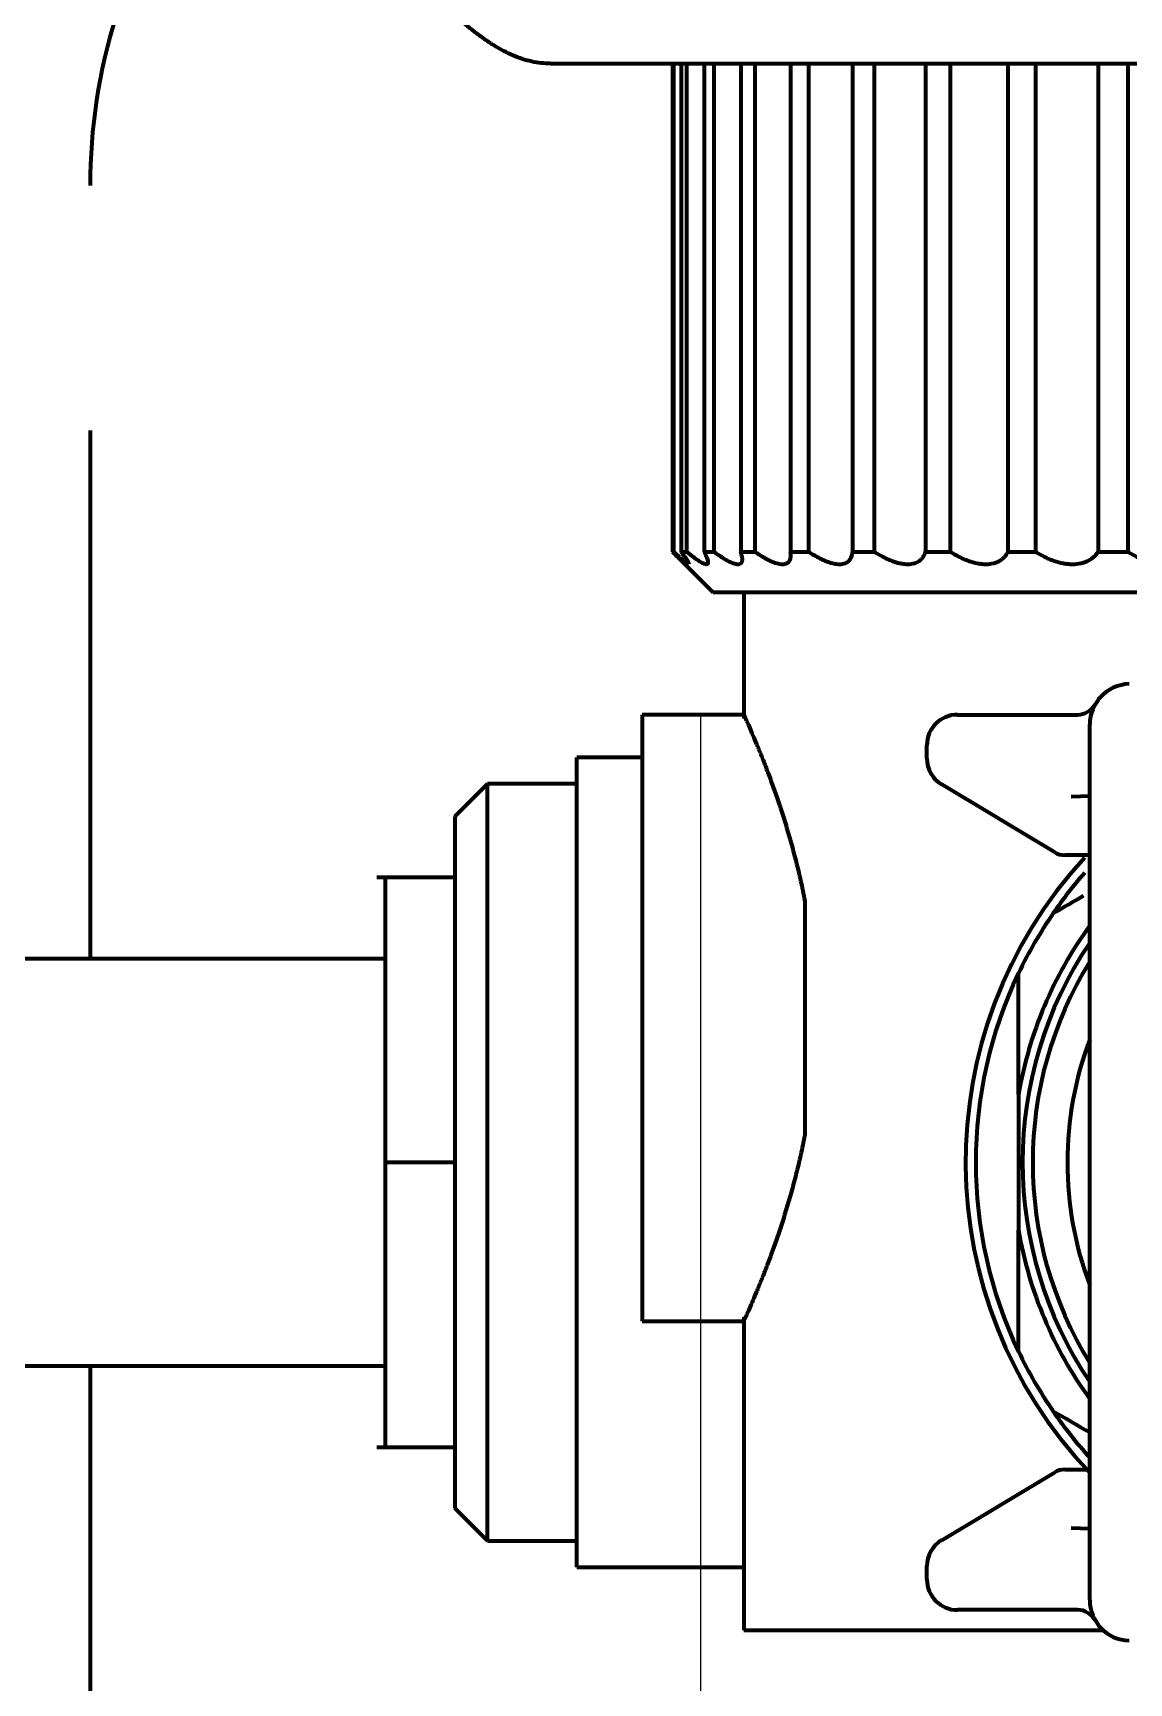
# Model space of a CAD drawing. Header units: inches. Extents: x -2983 to 7024, y 422 to 5529.
# Drawn here: x 4398.72 to 4425.65, y 2181.1 to 2221.64 of the extents above; entities that cross this region are included whole.
import ezdxf

# ---------------------------------------------------------------- set-up
doc = ezdxf.new("R2010")
doc.units = ezdxf.units.IN

# ---------------------------------------------------------------- blocks, each defined once
blk = doc.blocks.new('A$C0B5A562A')
at = {"color": 6}
blk.add_line((0, 50), (0, -50), dxfattribs=at)

msp = doc.modelspace()

# ---------------------------------------------------------------- linework, layer by layer
at = {"linetype": 'Continuous', "lineweight": 70}
for p, q in [((4411.435, 2220.892), (4490.035, 2220.892)), ((4414.436, 2220.892), (4414.436, 2208.892)), ((4414.464, 2208.892), (4414.464, 2220.892)), ((4414.646, 2220.892), (4414.646, 2208.892)), ((4414.786, 2208.892), (4414.786, 2220.892)), ((4415.208, 2220.892), (4415.208, 2208.892)), ((4415.456, 2208.892), (4415.456, 2220.892)), ((4416.109, 2220.892), (4416.109, 2208.892)), ((4416.462, 2208.892), (4416.462, 2220.892)), ((4417.333, 2220.892), (4417.333, 2208.892)), ((4417.783, 2208.892), (4417.783, 2220.892)), ((4418.856, 2220.892), (4418.856, 2208.892)), ((4419.395, 2208.892), (4419.395, 2220.892)), ((4420.649, 2220.892), (4420.649, 2208.892)), ((4421.265, 2208.892), (4421.265, 2220.892)), ((4422.675, 2220.892), (4422.675, 2208.892)), ((4423.357, 2208.892), (4423.357, 2220.892)), ((4424.896, 2220.892), (4424.896, 2208.892)), ((4425.631, 2208.892), (4425.631, 2220.892)), ((4400.125, 2211.892), (4400.125, 2211.892)), ((4400.125, 2211.874), (4400.125, 2198.891)), ((4414.436, 2208.892), (4414.464, 2208.892)), ((4414.578, 2208.749), (4415.435, 2207.892)), ((4414.646, 2208.892), (4414.786, 2208.892)), ((4415.208, 2208.892), (4415.456, 2208.892)), ((4416.109, 2208.892), (4416.462, 2208.892)), ((4417.333, 2208.892), (4417.783, 2208.892)), ((4418.856, 2208.892), (4419.395, 2208.892)), ((4420.649, 2208.892), (4421.265, 2208.892)), ((4422.675, 2208.892), (4423.357, 2208.892)), ((4424.896, 2208.892), (4425.631, 2208.892)), ((4426.638, 2207.892), (4415.435, 2207.892)), ((4416.185, 2207.892), (4416.185, 2204.796)), ((4413.685, 2204.892), (4413.685, 2197.442)), ((4416.228, 2204.892), (4413.685, 2204.892)), ((4421.435, 2204.892), (4424.383, 2204.892)), ((4424.685, 2203.648), (4424.685, 2204.647)), ((4420.685, 2203.817), (4420.685, 2204.142)), ((4412.085, 2193.892), (4412.085, 2203.842)), ((4413.685, 2203.842), (4412.085, 2203.842)), ((4424.685, 2184.136), (4424.685, 2203.648)), ((4409.885, 2203.192), (4409.085, 2202.392)), ((4412.085, 2203.192), (4409.885, 2203.192)), ((4409.885, 2184.592), (4409.885, 2203.192)), ((4423.816, 2201.513), (4421.049, 2203.174)), ((4424.685, 2202.892), (4424.228, 2202.876)), ((4409.085, 2202.392), (4409.085, 2185.392)), ((4424.537, 2201.442), (4424.073, 2201.442)), ((4424.685, 2201.442), (4424.537, 2201.442)), ((4409.085, 2200.892), (4407.172, 2200.892)), ((4417.685, 2200.315), (4417.685, 2194.569)), ((4407.385, 2198.892), (4345.885, 2198.892)), ((4413.685, 2197.442), (4413.685, 2189.992)), ((4422.935, 2195.557), (4422.935, 2192.227)), ((4407.385, 2193.892), (4409.085, 2193.892)), ((4412.085, 2183.942), (4412.085, 2193.892)), ((4413.685, 2189.992), (4416.228, 2189.992)), ((4416.185, 2190.088), (4416.185, 2182.392)), ((4345.885, 2188.892), (4407.385, 2188.892)), ((4400.125, 2188.891), (4400.125, 2162.892)), ((4407.172, 2186.892), (4409.085, 2186.892)), ((4421.049, 2184.611), (4423.816, 2186.271)), ((4424.073, 2186.342), (4424.537, 2186.342)), ((4424.537, 2186.342), (4424.685, 2186.342)), ((4409.085, 2185.392), (4409.885, 2184.592)), ((4424.228, 2184.908), (4424.685, 2184.892)), ((4409.885, 2184.592), (4412.085, 2184.592)), ((4412.085, 2183.942), (4416.185, 2183.942)), ((4420.685, 2183.642), (4420.685, 2183.967)), ((4424.685, 2183.137), (4424.685, 2184.136)), ((4424.383, 2182.892), (4421.435, 2182.892)), ((4416.185, 2182.392), (4425.018, 2182.392))]:
    msp.add_line(p, q, dxfattribs=at)
for centre, radius, start, end in [((4414.125, 2217.892), 14, 162.7341, 180), ((4425.685, 2204.647), 1, 92, 180), ((4424.383, 2205.392), 0.5, 270, 330.2179), ((4421.435, 2204.142), 0.75, 90, 180), ((4421.435, 2203.817), 0.75, 180, 239.0362), ((4432.685, 2193.892), 11.05, 137.3681, 223.6106), ((4424.073, 2201.942), 0.5, 239.0362, 270), ((4432.685, 2193.892), 10.8, 138.8232, 145.4744), ((4432.685, 2193.892), 10.8, 145.4744, 154.5256), ((4432.685, 2193.892), 9.891, 143.9795, 170.3074), ((4432.685, 2193.892), 9.65, 145.9969, 213.9975), ((4432.685, 2193.892), 9.4, 148.3256, 211.6687), ((4432.685, 2193.892), 10.8, 154.5256, 205.4744), ((4432.685, 2193.892), 8.55, 159.3338, 200.6606), ((4432.685, 2193.892), 9.891, 189.6926, 216.0205), ((4432.685, 2193.892), 10.8, 205.4744, 214.5256), ((4432.685, 2193.892), 10.8, 214.5256, 222.2062), ((4424.073, 2185.842), 0.5, 90, 120.9638), ((4421.435, 2183.967), 0.75, 120.9638, 180), ((4421.435, 2183.642), 0.75, 180, 270), ((4425.685, 2183.137), 1, 180, 268), ((4424.383, 2182.392), 0.5, 29.7821, 90)]:
    msp.add_arc(centre, radius, start, end, dxfattribs=at)
for points in [[(4411.435, 2220.892), (4411.359, 2220.892), (4411.207, 2220.9), (4410.978, 2220.938), (4410.75, 2221), (4410.521, 2221.086), (4410.292, 2221.195), (4410.063, 2221.325), (4409.835, 2221.475), (4409.606, 2221.642), (4409.377, 2221.826), (4409.149, 2222.022), (4408.92, 2222.23), (4408.692, 2222.446), (4408.463, 2222.668), (4408.311, 2222.817), (4408.235, 2222.892)], [(4407.385, 2193.892), (4407.385, 2194.808), (4407.385, 2196.641), (4407.385, 2198.971), (4407.385, 2200.528), (4407.385, 2200.892), (4407.385, 2200.892)], [(4423.787, 2200.013), (4424.035, 2200.157), (4424.284, 2200.301), (4424.535, 2200.445)], [(4407.385, 2186.892), (4407.385, 2186.892), (4407.385, 2187.257), (4407.385, 2188.813), (4407.385, 2191.144), (4407.385, 2192.976), (4407.385, 2193.892)], [(4424.676, 2187.257), (4424.379, 2187.429), (4424.082, 2187.6), (4423.787, 2187.771)]]:
    msp.add_open_spline(points, degree=3, dxfattribs=at)
for points, knots in [([(4414.582, 2208.745), (4414.573, 2208.753), (4414.564, 2208.762), (4414.519, 2208.808), (4414.479, 2208.848), (4414.436, 2208.892)], [0, 0, 0, 0, 0.201198, 0.201198, 1, 1, 1, 1]), ([(4414.464, 2208.892), (4414.511, 2208.848), (4414.555, 2208.808), (4414.616, 2208.754), (4414.635, 2208.737), (4414.663, 2208.713), (4414.672, 2208.705), (4414.689, 2208.69), (4414.698, 2208.683), (4414.738, 2208.649), (4414.765, 2208.629), (4414.798, 2208.607), (4414.807, 2208.601), (4414.815, 2208.597), (4414.816, 2208.597), (4414.817, 2208.597)], [0, 0, 0, 0, 0.281621, 0.281621, 0.422431, 0.422431, 0.492836, 0.492836, 0.563241, 0.563241, 0.844862, 0.844862, 0.985673, 0.985673, 1, 1, 1, 1]), ([(4414.841, 2208.601), (4414.841, 2208.604), (4414.84, 2208.609), (4414.837, 2208.617), (4414.836, 2208.621), (4414.832, 2208.63), (4414.825, 2208.645), (4414.814, 2208.662), (4414.797, 2208.689), (4414.787, 2208.704), (4414.765, 2208.736), (4414.753, 2208.753), (4414.712, 2208.808), (4414.681, 2208.848), (4414.646, 2208.892)], [0, 0, 0, 0, 0.10401, 0.10401, 0.178675, 0.178675, 0.253341, 0.402673, 0.402673, 0.552005, 0.552005, 0.701337, 0.701337, 1, 1, 1, 1]), ([(4414.786, 2208.892), (4414.84, 2208.848), (4414.891, 2208.808), (4414.964, 2208.754), (4414.988, 2208.737), (4415.022, 2208.713), (4415.033, 2208.705), (4415.056, 2208.69), (4415.066, 2208.683), (4415.119, 2208.649), (4415.156, 2208.629), (4415.204, 2208.607), (4415.219, 2208.601), (4415.239, 2208.596), (4415.245, 2208.594), (4415.257, 2208.593), (4415.262, 2208.592), (4415.287, 2208.592), (4415.301, 2208.599), (4415.309, 2208.617), (4415.31, 2208.621), (4415.312, 2208.63), (4415.313, 2208.645), (4415.311, 2208.662), (4415.305, 2208.689), (4415.3, 2208.704), (4415.288, 2208.736), (4415.281, 2208.753), (4415.255, 2208.808), (4415.234, 2208.848), (4415.208, 2208.892)], [0, 0, 0, 0, 0.125, 0.125, 0.1875, 0.1875, 0.21875, 0.21875, 0.25, 0.25, 0.375, 0.375, 0.4375, 0.4375, 0.46875, 0.46875, 0.5, 0.5, 0.625, 0.625, 0.65625, 0.65625, 0.6875, 0.75, 0.75, 0.8125, 0.8125, 0.875, 0.875, 1, 1, 1, 1]), ([(4415.456, 2208.892), (4415.516, 2208.848), (4415.574, 2208.808), (4415.658, 2208.754), (4415.685, 2208.737), (4415.725, 2208.713), (4415.739, 2208.705), (4415.765, 2208.69), (4415.778, 2208.683), (4415.841, 2208.649), (4415.888, 2208.629), (4415.951, 2208.607), (4415.971, 2208.601), (4415.999, 2208.596), (4416.008, 2208.594), (4416.025, 2208.593), (4416.033, 2208.592), (4416.072, 2208.592), (4416.096, 2208.599), (4416.119, 2208.617), (4416.123, 2208.621), (4416.13, 2208.63), (4416.14, 2208.645), (4416.146, 2208.662), (4416.15, 2208.689), (4416.151, 2208.704), (4416.15, 2208.736), (4416.148, 2208.753), (4416.138, 2208.808), (4416.126, 2208.848), (4416.109, 2208.892)], [0, 0, 0, 0, 0.125, 0.125, 0.1875, 0.1875, 0.21875, 0.21875, 0.25, 0.25, 0.375, 0.375, 0.4375, 0.4375, 0.46875, 0.46875, 0.5, 0.5, 0.625, 0.625, 0.65625, 0.65625, 0.6875, 0.75, 0.75, 0.8125, 0.8125, 0.875, 0.875, 1, 1, 1, 1]), ([(4416.462, 2208.892), (4416.526, 2208.848), (4416.589, 2208.808), (4416.682, 2208.754), (4416.713, 2208.737), (4416.759, 2208.713), (4416.774, 2208.705), (4416.804, 2208.69), (4416.819, 2208.683), (4416.892, 2208.649), (4416.947, 2208.629), (4417.024, 2208.607), (4417.049, 2208.601), (4417.084, 2208.596), (4417.096, 2208.594), (4417.118, 2208.593), (4417.128, 2208.592), (4417.18, 2208.592), (4417.215, 2208.599), (4417.251, 2208.617), (4417.258, 2208.621), (4417.271, 2208.63), (4417.288, 2208.645), (4417.302, 2208.662), (4417.318, 2208.689), (4417.324, 2208.704), (4417.334, 2208.736), (4417.337, 2208.753), (4417.342, 2208.808), (4417.34, 2208.848), (4417.333, 2208.892)], [0, 0, 0, 0, 0.125, 0.125, 0.1875, 0.1875, 0.21875, 0.21875, 0.25, 0.25, 0.375, 0.375, 0.4375, 0.4375, 0.46875, 0.46875, 0.5, 0.5, 0.625, 0.625, 0.65625, 0.65625, 0.6875, 0.75, 0.75, 0.8125, 0.8125, 0.875, 0.875, 1, 1, 1, 1]), ([(4417.783, 2208.892), (4417.851, 2208.848), (4417.918, 2208.808), (4418.019, 2208.754), (4418.052, 2208.737), (4418.102, 2208.713), (4418.119, 2208.705), (4418.152, 2208.69), (4418.168, 2208.683), (4418.25, 2208.649), (4418.312, 2208.629), (4418.401, 2208.607), (4418.43, 2208.601), (4418.473, 2208.596), (4418.486, 2208.594), (4418.513, 2208.593), (4418.526, 2208.592), (4418.59, 2208.592), (4418.635, 2208.599), (4418.684, 2208.617), (4418.693, 2208.621), (4418.711, 2208.63), (4418.737, 2208.645), (4418.759, 2208.662), (4418.785, 2208.689), (4418.796, 2208.704), (4418.816, 2208.736), (4418.825, 2208.753), (4418.845, 2208.808), (4418.853, 2208.848), (4418.856, 2208.892)], [0, 0, 0, 0, 0.125, 0.125, 0.1875, 0.1875, 0.21875, 0.21875, 0.25, 0.25, 0.375, 0.375, 0.4375, 0.4375, 0.46875, 0.46875, 0.5, 0.5, 0.625, 0.625, 0.65625, 0.65625, 0.6875, 0.75, 0.75, 0.8125, 0.8125, 0.875, 0.875, 1, 1, 1, 1]), ([(4419.395, 2208.892), (4419.464, 2208.848), (4419.535, 2208.808), (4419.641, 2208.754), (4419.676, 2208.737), (4419.729, 2208.713), (4419.747, 2208.705), (4419.783, 2208.69), (4419.801, 2208.683), (4419.889, 2208.649), (4419.957, 2208.629), (4420.057, 2208.607), (4420.09, 2208.601), (4420.138, 2208.596), (4420.154, 2208.594), (4420.185, 2208.593), (4420.2, 2208.592), (4420.274, 2208.592), (4420.328, 2208.599), (4420.389, 2208.617), (4420.401, 2208.621), (4420.424, 2208.63), (4420.457, 2208.645), (4420.486, 2208.662), (4420.522, 2208.689), (4420.538, 2208.704), (4420.569, 2208.736), (4420.582, 2208.753), (4420.618, 2208.808), (4420.636, 2208.848), (4420.649, 2208.892)], [0, 0, 0, 0, 0.125, 0.125, 0.1875, 0.1875, 0.21875, 0.21875, 0.25, 0.25, 0.375, 0.375, 0.4375, 0.4375, 0.46875, 0.46875, 0.5, 0.5, 0.625, 0.625, 0.65625, 0.65625, 0.6875, 0.75, 0.75, 0.8125, 0.8125, 0.875, 0.875, 1, 1, 1, 1]), ([(4421.265, 2208.892), (4421.335, 2208.848), (4421.407, 2208.808), (4421.516, 2208.754), (4421.553, 2208.737), (4421.609, 2208.713), (4421.627, 2208.705), (4421.665, 2208.69), (4421.684, 2208.683), (4421.777, 2208.649), (4421.85, 2208.629), (4421.958, 2208.607), (4421.994, 2208.601), (4422.047, 2208.596), (4422.065, 2208.594), (4422.099, 2208.593), (4422.116, 2208.592), (4422.199, 2208.592), (4422.261, 2208.599), (4422.333, 2208.617), (4422.347, 2208.621), (4422.375, 2208.63), (4422.414, 2208.645), (4422.451, 2208.662), (4422.496, 2208.689), (4422.517, 2208.704), (4422.557, 2208.736), (4422.575, 2208.753), (4422.625, 2208.808), (4422.652, 2208.848), (4422.675, 2208.892)], [0, 0, 0, 0, 0.125, 0.125, 0.1875, 0.1875, 0.21875, 0.21875, 0.25, 0.25, 0.375, 0.375, 0.4375, 0.4375, 0.46875, 0.46875, 0.5, 0.5, 0.625, 0.625, 0.65625, 0.65625, 0.6875, 0.75, 0.75, 0.8125, 0.8125, 0.875, 0.875, 1, 1, 1, 1]), ([(4423.357, 2208.892), (4423.427, 2208.848), (4423.499, 2208.808), (4423.609, 2208.754), (4423.647, 2208.737), (4423.704, 2208.713), (4423.723, 2208.705), (4423.761, 2208.69), (4423.781, 2208.683), (4423.877, 2208.649), (4423.954, 2208.629), (4424.068, 2208.607), (4424.106, 2208.601), (4424.164, 2208.596), (4424.182, 2208.594), (4424.22, 2208.593), (4424.238, 2208.592), (4424.329, 2208.592), (4424.398, 2208.599), (4424.479, 2208.617), (4424.495, 2208.621), (4424.526, 2208.63), (4424.572, 2208.645), (4424.614, 2208.662), (4424.668, 2208.689), (4424.694, 2208.704), (4424.742, 2208.736), (4424.765, 2208.753), (4424.828, 2208.808), (4424.865, 2208.848), (4424.896, 2208.892)], [0, 0, 0, 0, 0.125, 0.125, 0.1875, 0.1875, 0.21875, 0.21875, 0.25, 0.25, 0.375, 0.375, 0.4375, 0.4375, 0.46875, 0.46875, 0.5, 0.5, 0.625, 0.625, 0.65625, 0.65625, 0.6875, 0.75, 0.75, 0.8125, 0.8125, 0.875, 0.875, 1, 1, 1, 1]), ([(4425.631, 2208.892), (4425.699, 2208.848), (4425.769, 2208.808), (4425.879, 2208.754), (4425.916, 2208.737), (4425.973, 2208.713), (4425.993, 2208.705), (4426.031, 2208.69), (4426.051, 2208.683), (4426.148, 2208.649), (4426.227, 2208.629), (4426.346, 2208.607), (4426.386, 2208.601), (4426.446, 2208.596), (4426.466, 2208.594), (4426.505, 2208.593), (4426.525, 2208.592), (4426.594, 2208.592), (4426.642, 2208.595), (4426.69, 2208.601)], [0, 0, 0, 0, 0.215291, 0.215291, 0.322937, 0.322937, 0.376759, 0.376759, 0.430582, 0.430582, 0.645873, 0.645873, 0.753519, 0.753519, 0.807341, 0.807341, 0.861164, 0.861164, 1, 1, 1, 1]), ([(4416.185, 2204.892), (4416.185, 2204.892), (4416.191, 2204.878), (4416.209, 2204.837), (4416.225, 2204.803), (4416.228, 2204.796), (4416.235, 2204.78), (4416.238, 2204.772), (4416.25, 2204.746), (4416.258, 2204.727), (4416.286, 2204.666), (4416.328, 2204.57), (4416.405, 2204.39), (4416.467, 2204.245), (4416.516, 2204.126), (4416.533, 2204.085), (4416.559, 2204.021), (4416.568, 2203.999), (4416.586, 2203.955), (4416.631, 2203.844), (4416.716, 2203.628), (4416.837, 2203.309), (4416.921, 2203.076), (4416.985, 2202.894), (4417.018, 2202.801), (4417.05, 2202.705), (4417.072, 2202.64), (4417.083, 2202.607), (4417.137, 2202.442), (4417.223, 2202.171), (4417.349, 2201.742), (4417.47, 2201.291), (4417.545, 2200.975), (4417.617, 2200.651), (4417.652, 2200.485), (4417.685, 2200.315)], [0, 0, 0, 0, 0.062266, 0.124781, 0.124781, 0.14041, 0.14041, 0.156039, 0.156039, 0.187297, 0.187297, 0.249812, 0.312328, 0.374844, 0.374844, 0.406102, 0.406102, 0.42173, 0.42173, 0.437359, 0.499875, 0.562391, 0.624906, 0.624906, 0.656164, 0.671793, 0.671793, 0.687422, 0.687422, 0.749937, 0.812453, 0.874969, 0.937484, 0.937484, 1, 1, 1, 1]), ([(4422.935, 2195.557), (4422.935, 2196.061), (4422.935, 2196.56), (4422.935, 2197.553), (4422.935, 2198.047), (4422.935, 2198.537)], [0, 0, 0, 0, 0.5, 0.5, 1, 1, 1, 1]), ([(4417.685, 2194.569), (4417.652, 2194.399), (4417.617, 2194.233), (4417.545, 2193.909), (4417.469, 2193.592), (4417.349, 2193.14), (4417.264, 2192.853), (4417.2, 2192.644), (4417.179, 2192.575), (4417.146, 2192.473), (4417.135, 2192.439), (4417.114, 2192.372), (4417.059, 2192.206), (4416.963, 2191.922), (4416.837, 2191.574), (4416.716, 2191.256), (4416.64, 2191.064), (4416.595, 2190.951), (4416.586, 2190.928), (4416.568, 2190.884), (4416.559, 2190.863), (4416.533, 2190.799), (4416.516, 2190.758), (4416.467, 2190.64), (4416.406, 2190.495), (4416.328, 2190.315), (4416.286, 2190.22), (4416.25, 2190.138), (4416.235, 2190.103), (4416.219, 2190.069), (4416.216, 2190.062), (4416.211, 2190.05), (4416.203, 2190.033), (4416.197, 2190.02), (4416.188, 2189.999), (4416.185, 2189.992), (4416.185, 2189.992)], [0, 0, 0, 0, 0.062484, 0.062484, 0.124969, 0.187453, 0.249938, 0.249938, 0.28118, 0.28118, 0.296801, 0.296801, 0.312422, 0.374906, 0.437391, 0.499875, 0.562359, 0.562359, 0.577981, 0.577981, 0.593602, 0.593602, 0.624844, 0.624844, 0.687328, 0.749813, 0.812297, 0.812297, 0.874781, 0.874781, 0.890402, 0.890402, 0.906023, 0.937266, 0.937266, 1, 1, 1, 1]), ([(4422.935, 2189.247), (4422.935, 2189.737), (4422.935, 2190.231), (4422.935, 2191.224), (4422.935, 2191.723), (4422.935, 2192.227)], [0, 0, 0, 0, 0.5, 0.5, 1, 1, 1, 1])]:
    msp.add_open_spline(points, degree=3, knots=knots, dxfattribs=at)

# ---------------------------------------------------------------- block references
msp.add_blockref('A$C0B5A562A', (4415.125, 2154.892))

doc.saveas('drawing.dxf')
